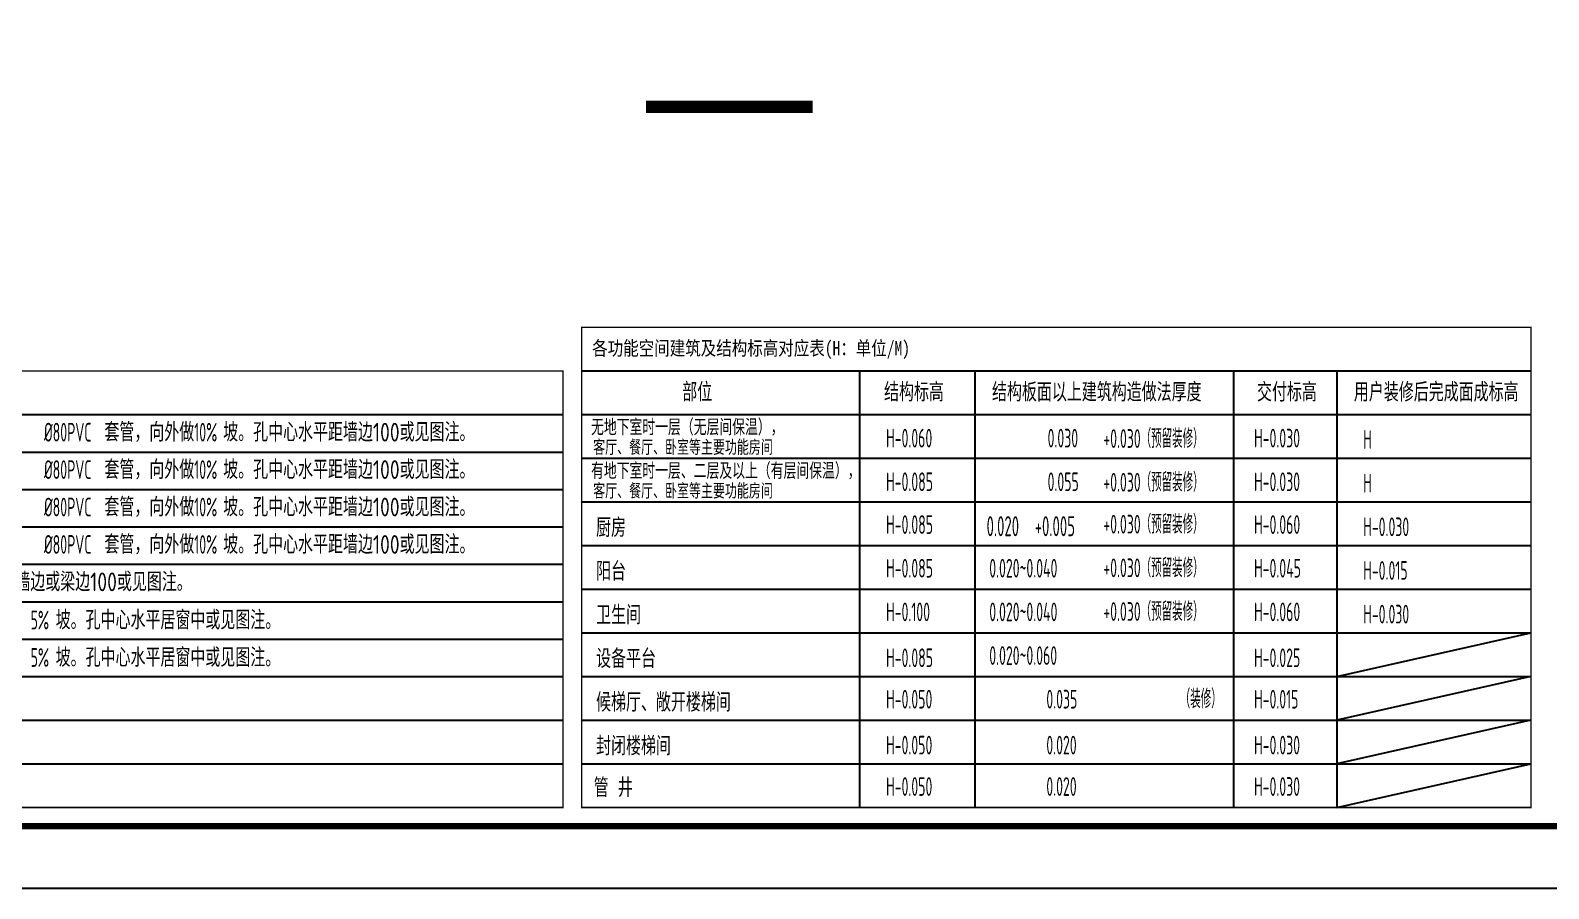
# Model space of a CAD drawing. Extents: x -518115 to 389031, y -231062 to 1628073.
# Drawn here: x 45036 to 69376, y 642457 to 656218 of the extents above; entities that cross this region are included whole.
import ezdxf

# ---------------------------------------------------------------- set-up
doc = ezdxf.new("R2010")
doc.units = 0
doc.header["$LTSCALE"] = 1000
doc.header["$MEASUREMENT"] = 0
doc.linetypes.add('DASH', pattern=[0.35, 0.25, -0.1])
for name, color, linetype in [('C-Sheet-图框', 101, 'Continuous'), ('PUB_TEXT', 4, 'Continuous'), ('图框', 140, 'Continuous')]:
    doc.layers.add(name, color=color, linetype=linetype)
doc.styles.add('宋体', font='', dxfattribs={"height": 50})
doc.styles.add('房间名称', font='TSSDENG', dxfattribs={"width": 0.8, "bigfont": 'HZTXT'})
doc.styles.get('宋体').set_extended_font_data('SimSun')

# ---------------------------------------------------------------- blocks, each defined once
blk = doc.blocks.new('TK')
at = {"layer": '图框'}
blk.add_lwpolyline([(465375, 548714), (549475, 548714), (549475, 489314), (465375, 489314)], close=True, dxfattribs=at)
blk.add_lwpolyline([(465375, 548714), (549475, 548714), (549475, 489314), (465375, 489314)], close=True, dxfattribs=at)
at = {"layer": '图框', "const_width": 100}
blk.add_lwpolyline([(548475, 490314), (548475, 547714), (467875, 547714), (467875, 490314)], close=True, dxfattribs=at)
blk = doc.blocks.new('A$C78D13F63')
at = {"layer": 'C-Sheet-图框', "color": 0}
for p, q in [((52360, 7300), (67578, 7300)), ((56815, 7300), (56815, 300)), ((58665, 7300), (58665, 300)), ((62812, 7300), (62812, 300)), ((64465, 7300), (64465, 300)), ((31504, 6600), (52060, 6600)), ((52360, 6600), (67578, 6600)), ((31504, 6000), (52060, 6000)), ((52360, 5900), (67578, 5900)), ((31504, 5400), (52060, 5400)), ((52360, 5200), (67578, 5200)), ((31504, 4800), (52060, 4800)), ((52360, 4500), (67578, 4500)), ((31504, 4200), (52060, 4200)), ((52360, 3800), (67578, 3800)), ((31504, 3600), (52060, 3600)), ((31504, 3600), (52060, 3600)), ((31504, 3000), (52060, 3000)), ((52360, 3100), (67578, 3100)), ((31504, 2400), (52060, 2400)), ((52360, 2400), (67578, 2400)), ((31504, 1700), (52060, 1700)), ((52360, 1700), (67578, 1700)), ((31504, 1000), (52060, 1000)), ((52360, 1000), (67578, 1000))]:
    blk.add_line(p, q, dxfattribs=at)
at = {"layer": 'C-Sheet-图框', "color": 0, "const_width": 24}
blk.add_lwpolyline([(52360, 300), (52360, 8000), (67578, 8000), (67578, 300), (52360, 300)], dxfattribs=at)
blk.add_lwpolyline([(31504, 300), (31504, 7300), (52060, 7300), (52060, 300)], close=True, dxfattribs=at)
at = {"layer": 'PUB_TEXT', "color": 251, "true_color": 0x636466}
for p, q in [((64465, 2400), (67578, 3100)), ((67578, 2400), (64465, 1700)), ((67578, 1700), (64465, 1000)), ((64465, 300), (67578, 1000))]:
    blk.add_line(p, q, dxfattribs=at)
at = {"layer": 'PUB_TEXT', "color": 2}
for s, height, style, width, p in [('各功能空间建筑及结构标高对应表(H：单位/M)', 227.85, '宋体', 0.8, (52528, 7551)), ('H-0.060', 300, '房间名称', 0.56, (57240, 6073)), ('H-0.030', 300, '房间名称', 0.56, (63139, 6073)), ('H-0.085', 300, '房间名称', 0.56, (57240, 5373)), ('H-0.030', 300, '房间名称', 0.56, (63139, 5373)), ('H-0.085', 300, '房间名称', 0.56, (57240, 4687)), ('H-0.060', 300, '房间名称', 0.56, (63139, 4687)), ('H-0.085', 300, '房间名称', 0.56, (57240, 3987)), ('H-0.045', 300, '房间名称', 0.56, (63139, 3987)), ('H-0.100', 300, '房间名称', 0.56, (57240, 3287)), ('H-0.060', 300, '房间名称', 0.56, (63139, 3287)), ('H-0.085', 300, '房间名称', 0.56, (57240, 2551)), ('H-0.025', 300, '房间名称', 0.56, (63139, 2551)), ('H-0.050', 300, '房间名称', 0.56, (57240, 1887)), ('H-0.015', 300, '房间名称', 0.56, (63139, 1887)), ('H-0.050', 300, '房间名称', 0.56, (57240, 1151)), ('H-0.030', 300, '房间名称', 0.56, (63139, 1151)), ('H-0.050', 300, '房间名称', 0.56, (57240, 487)), ('H-0.030', 300, '房间名称', 0.56, (63139, 487))]:
    blk.add_text(s, height=height, dxfattribs=dict(at, style=style, width=width)).set_placement(p)
at = {"layer": 'PUB_TEXT', "style": '房间名称'}
for s, height, width, p in [('部位', 300, 0.8, (53972, 6810)), ('结构标高', 300, 0.8, (57207, 6810)), ('结构板面以上建筑构造做法厚度', 300, 0.8, (58938, 6810)), ('交付标高', 300, 0.8, (63186, 6810)), ('用户装修后完成面成标高', 300, 0.8, (64739, 6810)), ('%%c80PVC', 300, 0.56, (43741, 6168)), ('套管，向外做', 300, 0.8, (44709, 6168)), ('10%%%', 300, 0.56, (46149, 6168)), ('坡。孔中心水平距墙边100或见图注。', 300, 0.8, (46613, 6168)), ('0.030', 300, 0.56, (59829, 6073)), ('客厅、餐厅、卧室等主要功能房间', 240, 0.8, (52544, 5953)), ('%%c80PVC', 300, 0.56, (43741, 5568)), ('套管，向外做', 300, 0.8, (44709, 5568)), ('10%%%', 300, 0.56, (46149, 5568)), ('坡。孔中心水平距墙边100或见图注。', 300, 0.8, (46613, 5568)), ('0.055', 300, 0.56, (59829, 5373)), ('客厅、餐厅、卧室等主要功能房间', 240, 0.8, (52544, 5253)), ('%%c80PVC', 300, 0.56, (43741, 4968)), ('套管，向外做', 300, 0.8, (44709, 4968)), ('10%%%', 300, 0.56, (46149, 4968)), ('坡。孔中心水平距墙边100或见图注。', 300, 0.8, (46613, 4968)), ('厨房', 300, 0.8, (52591, 4637)), ('0.020', 321.4, 0.56, (58851, 4650)), ('%%c80PVC', 300, 0.56, (43741, 4368)), ('套管，向外做', 300, 0.8, (44709, 4368)), ('10%%%', 300, 0.56, (46149, 4368)), ('坡。孔中心水平距墙边100或见图注。', 300, 0.8, (46613, 4368)), ('阳台', 300, 0.8, (52591, 3937)), ('0.020~0.040', 300, 0.56, (58894, 3987)), ('孔中心水平距墙边或梁边100或见图注。', 300, 0.8, (41841, 3768)), ('5%%%', 300, 0.56, (43526, 3156)), ('坡。孔中心水平居窗中或见图注。', 300, 0.8, (43927, 3156)), ('卫生间', 300, 0.8, (52591, 3237)), ('0.020~0.040', 300, 0.56, (58894, 3287)), ('5%%%', 300, 0.56, (43526, 2556)), ('坡。孔中心水平居窗中或见图注。', 300, 0.8, (43927, 2556)), ('设备平台', 300, 0.8, (52591, 2537)), ('0.020~0.060', 300, 0.56, (58894, 2587)), ('候梯厅、敞开楼梯间', 300, 0.8, (52591, 1837)), ('0.035', 300, 0.56, (59809, 1887)), ('封闭楼梯间', 300, 0.8, (52591, 1137)), ('0.020', 300, 0.56, (59809, 1151)), ('管 井', 300, 0.8, (52553, 469)), ('0.020', 300, 0.56, (59809, 487))]:
    blk.add_text(s, height=height, dxfattribs=dict(at, width=width)).set_placement(p)
at = {"layer": 'PUB_TEXT', "color": 1, "style": '房间名称', "width": 0.8}
for s, p in [('无地下室时一层（无层间保温），', (52510, 6268)), ('有地下室时一层、二层及以上（有层间保温），', (52510, 5568))]:
    blk.add_text(s, height=257.14, dxfattribs=at).set_placement(p)
at = {"layer": 'PUB_TEXT', "color": 251, "true_color": 0x636466, "style": '房间名称', "width": 0.56}
for s, p in [('+0.030（预留装修）', (60723, 6066)), ('+0.030（预留装修）', (60723, 5366)), ('+0.030（预留装修）', (60723, 4693)), ('+0.030（预留装修）', (60723, 3993)), ('+0.030（预留装修）', (60723, 3293)), ('（装修）', (61948, 1893))]:
    blk.add_text(s, height=300, dxfattribs=at).set_placement(p)
at = {"layer": 'PUB_TEXT', "color": 4, "style": '房间名称', "width": 0.56}
for s, p in [('H', (64889, 6051)), ('H', (64889, 5351)), ('H-0.030', (64889, 4651)), ('H-0.015', (64889, 3951)), ('H-0.030', (64889, 3251))]:
    blk.add_text(s, height=300, dxfattribs=at).set_placement(p)
at = {"layer": 'PUB_TEXT', "color": 3, "style": '房间名称', "width": 0.56}
blk.add_text('+0.005', height=321.4, dxfattribs=at).set_placement((59623, 4650))

msp = doc.modelspace()

# ---------------------------------------------------------------- linework, layer by layer
at = {"color": 5, "linetype": 'DASH', "ltscale": 2, "const_width": 200}
msp.add_lwpolyline([(57578.4, 654990.9), (54904.6, 654990.9)], dxfattribs=at)

# ---------------------------------------------------------------- block references
msp.add_blockref('TK', (-466360.9, 153143.3))

# ---------------------------------------------------------------- next in the draw order: block references
msp.add_blockref('A$C78D13F63', (1514.1, 643457))

doc.saveas('drawing.dxf')
